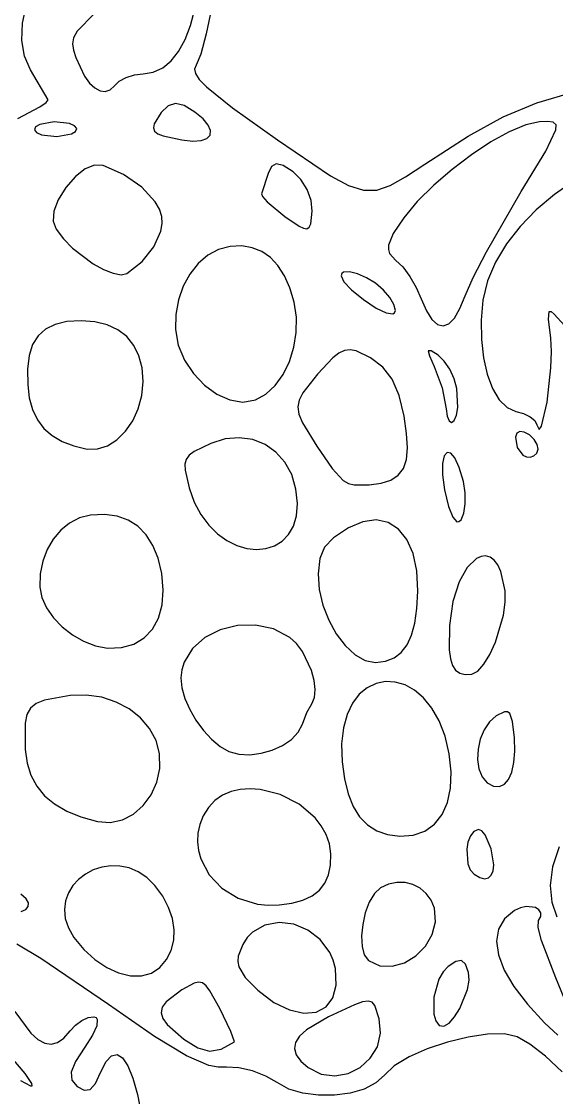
# Model space of a CAD drawing. Extents: x 9 to 1857, y 16 to 982.
# Drawn here: x 409.1 to 468, y 363.2 to 481.7 of the extents above; entities that cross this region are included whole.
import ezdxf

# ---------------------------------------------------------------- set-up
doc = ezdxf.new("R2010")
doc.units = 0

msp = doc.modelspace()

# ---------------------------------------------------------------- linework, layer by layer
at = {"layer": 'Layer 1'}
for p, q in [((430.702577, 486.510884), (429.426037, 480.343544)), ((409.188146, 481.498561), (409.64825, 483.53581)), ((417.095709, 482.530786), (415.220679, 480.620107)), ((427.68208, 481.248182), (428.146164, 483.035656)), ((409.108058, 479.602427), (409.188146, 481.498561)), ((427.09019, 479.699335), (427.68208, 481.248182)), ((414.821142, 479.904896), (414.699285, 479.238528)), ((415.220679, 480.620107), (414.821142, 479.904896)), ((429.426037, 480.343544), (428.820141, 478.097109)), ((409.406108, 477.878551), (409.108058, 479.602427)), ((414.699285, 479.238528), (414.794377, 478.53757)), ((426.377926, 478.400407), (427.09019, 479.699335)), ((410.08042, 476.35807), (409.406108, 477.878551)), ((414.794377, 478.53757), (415.04569, 477.71859)), ((415.04569, 477.71859), (416.011711, 475.65186)), ((425.55272, 477.362695), (426.377926, 478.400407)), ((428.820141, 478.097109), (428.32262, 476.88786)), ((412.0166, 473.06303), (410.08042, 476.35807)), ((423.59321, 476.116091), (424.622005, 476.597491)), ((424.622005, 476.597491), (425.55272, 477.362695)), ((428.32262, 476.88786), (428.142424, 476.457092)), ((428.142424, 476.457092), (428.23417, 475.946122)), ((416.011711, 475.65186), (416.569655, 474.905013)), ((419.30373, 474.62151), (419.837288, 475.108503)), ((419.837288, 475.108503), (420.612825, 475.517502)), ((420.612825, 475.517502), (421.526325, 475.805575)), ((421.526325, 475.805575), (422.47377, 475.92979)), ((422.47377, 475.92979), (423.59321, 476.116091)), ((428.23417, 475.946122), (428.6472, 475.309453)), ((428.6472, 475.309453), (429.430855, 474.501589)), ((416.569655, 474.905013), (417.150721, 474.368696)), ((417.150721, 474.368696), (417.734786, 474.057549)), ((417.734786, 474.057549), (418.301725, 473.98621)), ((418.301725, 473.98621), (418.831415, 474.169317)), ((418.831415, 474.169317), (419.30373, 474.62151)), ((429.430855, 474.501589), (432.307412, 472.190286)), ((465.800097, 472.718447), (470.03588, 473.98926)), ((411.108522, 472.294139), (411.806772, 472.774779)), ((411.806772, 472.774779), (412.0166, 473.06303)), ((462.123675, 471.198338), (465.800097, 472.718447)), ((408.68414, 471.0234), (411.108522, 472.294139)), ((424.47031, 471.6719), (423.690409, 470.415042)), ((425.215885, 472.417236), (424.47031, 471.6719)), ((426.035874, 472.672724), (425.215885, 472.417236)), ((426.999778, 472.439225), (426.035874, 472.672724)), ((428.1771, 471.7176), (426.999778, 472.439225)), ((428.1771, 471.71758), (428.1771, 471.7176)), ((429.072966, 470.961199), (428.1771, 471.71758)), ((432.307412, 472.190286), (437.25858, 468.64824)), ((411.084735, 470.348974), (410.630308, 470.079143)), ((412.6859, 470.6338), (411.084735, 470.348974)), ((414.370954, 470.447853), (412.6859, 470.6338)), ((412.6859, 470.6338), (412.6859, 470.6338)), ((414.91622, 470.208117), (414.370954, 470.447853)), ((423.690409, 470.415042), (423.595485, 469.967837)), ((429.643615, 470.272791), (429.072966, 470.961199)), ((458.262356, 469.068549), (462.123675, 471.198338)), ((466.09244, 470.65303), (464.584501, 470.31717)), ((467.000936, 470.693629), (466.09244, 470.65303)), ((467.620433, 470.609583), (467.000936, 470.693629)), ((467.929913, 470.32014), (467.620433, 470.609583)), ((410.630308, 470.079143), (410.50219, 469.76249)), ((410.50219, 469.76249), (410.74125, 469.456889)), ((410.74125, 469.456889), (411.286516, 469.217154)), ((411.286516, 469.217154), (412.97157, 469.03121)), ((412.97157, 469.03121), (414.572735, 469.316036)), ((414.572735, 469.316036), (415.027162, 469.585867)), ((415.15528, 469.90252), (414.91622, 470.208117)), ((415.027162, 469.585867), (415.15528, 469.90252)), ((423.595485, 469.967837), (423.71965, 469.611666)), ((423.71965, 469.611666), (424.079706, 469.324194)), ((424.079706, 469.324194), (424.692458, 469.083085)), ((429.494494, 468.808411), (429.845356, 469.177096)), ((429.898071, 469.671657), (429.643615, 470.272791)), ((429.845356, 469.177096), (429.898071, 469.671657)), ((462.764665, 469.550501), (460.737601, 468.427259)), ((464.584501, 470.31717), (462.764665, 469.550501)), ((466.78803, 467.411925), (467.908353, 469.74455)), ((467.908353, 469.74455), (467.929913, 470.32014)), ((424.692458, 469.083085), (426.74326, 468.65061)), ((426.74326, 468.65061), (427.934423, 468.525867)), ((427.934423, 468.525867), (428.854509, 468.584901)), ((428.854509, 468.584901), (429.494494, 468.808411)), ((437.25858, 468.64824), (443.084178, 464.710604)), ((453.47188, 465.9687), (458.262356, 469.068549)), ((460.737601, 468.427259), (458.607976, 467.021676)), ((458.607976, 467.021676), (456.48046, 465.407988)), ((464.0913, 462.9657), (466.78803, 467.411925)), ((417.109748, 465.856355), (416.08255, 465.454096)), ((418.06317, 465.81777), (417.109748, 465.856355)), ((420.318435, 464.85063), (418.06317, 465.81777)), ((436.58543, 465.727348), (436.24537, 464.94896)), ((437.116315, 466.01578), (436.58543, 465.727348)), ((437.892885, 465.818062), (437.116315, 466.01578)), ((438.97, 465.138), (437.892885, 465.818062)), ((451.370713, 464.580626), (453.47188, 465.9687)), ((415.022472, 464.63493), (413.97041, 463.42279)), ((416.08255, 465.454096), (415.022472, 464.63493)), ((422.311101, 463.453476), (420.318435, 464.85063)), ((436.24537, 464.94896), (435.49237, 462.72182)), ((439.832281, 464.281563), (438.97, 465.138)), ((438.97, 465.138), (438.97, 465.138)), ((443.084178, 464.710604), (445.07891, 463.637226)), ((449.670832, 463.622041), (451.370713, 464.580626)), ((456.48046, 465.407988), (454.459719, 463.660428)), ((413.97041, 463.42279), (413.121354, 462.060729)), ((423.796785, 461.837977), (422.311101, 463.453476)), ((440.516984, 463.177922), (439.832281, 464.281563)), ((445.07891, 463.637226), (446.71493, 463.11894)), ((448.182237, 463.124345), (449.670832, 463.622041)), ((454.459719, 463.660428), (452.650423, 461.853231)), ((469.944157, 464.190251), (467.744715, 462.636013)), ((413.121354, 462.060729), (412.650245, 460.806594)), ((435.49237, 462.72182), (435.610066, 462.408932)), ((435.610066, 462.408932), (436.136114, 461.835379)), ((440.95498, 461.969466), (440.516984, 463.177922)), ((446.71493, 463.11894), (448.182237, 463.124345)), ((460.2662, 456.339484), (464.0913, 462.96572)), ((464.0913, 462.96572), (464.0913, 462.9657)), ((467.744715, 462.636013), (465.743604, 460.941303)), ((424.273137, 461.014494), (423.796785, 461.837977)), ((424.5311, 460.2158), (424.273137, 461.014494)), ((436.136114, 461.835379), (438.07438, 460.23295)), ((441.07714, 460.79858), (440.95498, 461.969466)), ((452.650423, 461.853231), (451.15724, 460.06063)), ((465.743604, 460.941303), (463.974314, 459.124142)), ((412.650245, 460.806594), (412.567929, 459.706514)), ((412.567929, 459.706514), (412.88525, 458.80662)), ((424.564051, 459.445932), (424.5311, 460.2158)), ((424.5311, 460.2158), (424.5311, 460.2158)), ((438.07438, 460.23295), (439.631393, 459.159113)), ((440.921534, 459.402136), (441.07714, 460.79858)), ((451.15724, 460.06063), (449.998692, 458.329081)), ((412.88525, 458.80662), (413.705487, 457.748962)), ((423.640583, 456.87958), (424.414785, 458.613962)), ((424.414785, 458.613962), (424.564051, 459.445932)), ((439.631393, 459.159113), (440.142306, 458.913571)), ((440.142306, 458.913571), (440.510031, 458.868911)), ((440.510031, 458.868911), (440.760972, 459.030108)), ((440.760972, 459.030108), (440.921534, 459.402136)), ((463.974314, 459.124142), (462.470337, 457.20255)), ((413.705487, 457.748962), (414.70659, 456.734469)), ((449.998692, 458.329081), (449.489555, 457.073643)), ((414.70659, 456.734469), (416.978179, 455.005417)), ((422.350459, 455.244386), (423.640583, 456.87958)), ((430.766603, 456.595577), (429.58029, 455.950958)), ((432.05213, 456.92787), (430.766603, 456.595577)), ((433.32602, 456.972689), (432.05213, 456.92787)), ((434.490892, 456.782188), (433.32602, 456.972689)), ((435.544885, 456.357993), (434.490892, 456.782188)), ((436.486137, 455.70173), (435.544885, 456.357993)), ((449.489555, 457.073643), (449.469778, 456.576266)), ((449.469778, 456.576266), (449.601868, 456.140078)), ((449.601868, 456.140078), (450.30767, 455.37415)), ((458.813571, 453.507554), (460.2662, 456.339484)), ((462.470337, 457.20255), (461.265165, 455.194549)), ((416.978179, 455.005417), (418.112057, 454.376077)), ((420.68638, 453.94011), (422.350459, 455.244386)), ((428.519433, 455.03388), (427.610275, 453.88421)), ((429.58029, 455.950958), (428.519433, 455.03388)), ((437.312787, 454.815024), (436.486137, 455.70173)), ((450.30767, 455.37415), (451.048915, 454.655647)), ((461.265165, 455.194549), (460.392289, 453.118159)), ((418.112057, 454.376077), (419.153585, 453.960339)), ((419.153585, 453.960339), (420.034461, 453.800814)), ((420.034461, 453.800814), (420.68638, 453.94011)), ((427.610275, 453.88421), (426.879058, 452.541816)), ((438.022972, 453.6995), (437.312787, 454.815024)), ((444.326809, 453.926414), (444.269605, 453.699186)), ((444.5314, 454.07336), (444.326809, 453.926414)), ((445.196439, 454.122549), (444.5314, 454.07336)), ((446.08124, 453.911591), (445.196439, 454.122549)), ((447.070396, 453.480053), (446.08124, 453.911591)), ((451.048915, 454.655647), (451.81795, 453.621903)), ((438.61483, 452.356783), (438.022972, 453.6995)), ((444.269605, 453.699186), (444.575709, 453.033645)), ((444.575709, 453.033645), (445.406421, 452.136256)), ((448.0485, 452.8675), (447.070396, 453.480053)), ((448.921658, 452.112846), (448.0485, 452.8675)), ((448.0485, 452.8675), (448.0485, 452.8675)), ((451.81795, 453.621903), (452.52394, 452.411139)), ((457.93681, 451.49812), (458.813571, 453.507554)), ((460.392289, 453.118159), (459.8852, 450.9914)), ((426.879058, 452.541816), (426.352025, 451.046567)), ((439.0865, 450.7885), (438.61483, 452.356783)), ((445.406421, 452.136256), (446.71845, 451.06654)), ((449.625059, 451.294386), (448.921658, 452.112846)), ((452.52394, 452.411139), (453.07605, 451.16158)), ((457.349253, 450.071639), (457.93681, 451.49812)), ((426.352025, 451.046567), (426.055418, 449.438329)), ((439.339808, 449.13819), (439.0865, 450.78854)), ((439.0865, 450.78854), (439.0865, 450.7885)), ((446.71845, 451.06654), (448.126767, 450.127211)), ((450.086942, 450.510781), (449.625059, 451.294386)), ((450.23555, 449.86069), (450.086942, 450.510781)), ((453.07605, 451.16158), (453.652329, 449.815678)), ((459.8852, 450.9914), (459.682433, 448.796292)), ((426.055418, 449.438329), (426.01548, 447.75697)), ((439.323564, 447.460644), (439.339808, 449.13819)), ((448.126767, 450.127211), (449.228804, 449.597215)), ((449.228804, 449.597215), (449.954939, 449.500419)), ((449.954939, 449.500419), (450.155286, 449.621929)), ((450.155286, 449.621929), (450.23555, 449.86069)), ((453.652329, 449.815678), (454.252228, 448.867354)), ((456.120283, 448.402776), (456.741299, 449.039688)), ((456.741299, 449.039688), (457.349253, 450.071639)), ((467.10239, 448.90366), (467.17476, 449.747192)), ((467.17476, 449.747192), (467.375541, 449.740412)), ((467.375541, 449.740412), (467.7094, 449.469704)), ((467.7094, 449.469704), (468.84639, 448.20182)), ((412.776625, 448.337656), (411.722204, 447.827214)), ((414.07678, 448.637403), (412.776625, 448.337656)), ((415.63327, 448.73923), (414.07678, 448.637403)), ((417.162188, 448.630387), (415.63327, 448.73923)), ((418.516492, 448.296123), (417.162188, 448.630387)), ((419.687217, 447.745222), (418.516492, 448.296123)), ((454.252228, 448.867354), (454.868411, 448.316101)), ((454.868411, 448.316101), (455.493541, 448.161411)), ((455.493541, 448.161411), (456.120283, 448.402776)), ((459.682433, 448.796292), (459.704799, 446.663401)), ((467.35221, 446.80848), (467.10239, 448.90366)), ((410.90292, 447.093304), (410.308173, 446.12315)), ((411.722204, 447.827214), (410.90292, 447.093304)), ((420.665395, 446.986469), (419.687217, 447.745222)), ((421.442059, 446.028646), (420.665395, 446.986469)), ((426.01548, 447.75697), (426.326914, 446.042003)), ((439.060311, 445.812922), (439.323564, 447.460644)), ((459.704799, 446.663401), (459.93338, 444.656661)), ((467.430358, 445.348348), (467.35221, 446.80848)), ((410.308173, 446.12315), (409.927363, 444.90398)), ((422.008243, 444.880538), (421.442059, 446.028646)), ((426.326914, 446.042003), (427.0137, 444.40922)), ((438.572594, 444.252043), (439.060311, 445.812922)), ((445.261045, 445.542885), (444.648942, 445.458174)), ((445.911769, 445.428779), (445.261045, 445.542885)), ((409.927363, 444.90398), (409.749892, 443.423018)), ((422.354979, 443.550928), (422.008243, 444.880538)), ((427.0137, 444.40922), (428.001037, 442.924318)), ((443.359059, 444.635912), (441.67903, 442.84922)), ((444.030076, 445.160548), (443.359059, 444.635912)), ((444.648942, 445.458174), (444.030076, 445.160548)), ((447.51063, 444.6605), (445.911769, 445.428779)), ((448.864788, 443.63703), (447.51063, 444.6605)), ((454.180575, 445.430427), (453.864052, 445.422429)), ((453.864052, 445.422429), (453.979234, 444.866599)), ((453.979234, 444.866599), (454.5064, 443.70771)), ((454.94852, 444.94582), (454.180575, 445.430427)), ((455.611417, 444.300131), (454.94852, 444.94582)), ((456.221709, 443.393045), (455.611417, 444.300131)), ((459.93338, 444.656661), (460.349252, 442.840006)), ((467.365009, 443.550237), (467.430358, 445.348348)), ((409.749892, 443.423018), (409.76516, 441.66749)), ((422.4733, 442.0486), (422.354979, 443.550928)), ((437.882955, 442.835026), (438.572594, 444.252043)), ((449.89198, 442.289969), (448.864788, 443.63703)), ((454.5064, 443.70771), (455.378465, 441.348037)), ((456.711638, 442.344966), (456.221709, 443.393045)), ((466.936996, 439.770077), (467.365009, 443.550237)), ((422.333701, 440.508829), (422.4733, 442.0486)), ((422.4733, 442.0486), (422.4733, 442.0486)), ((428.001037, 442.924318), (429.214125, 441.652991)), ((437.013939, 441.61889), (437.882955, 442.835026)), ((441.67903, 442.84922), (440.041959, 440.802245)), ((450.650702, 440.517124), (449.89198, 442.289969)), ((457.01345, 441.2763), (456.711638, 442.344966)), ((460.349252, 442.840006), (460.933498, 441.277369)), ((409.76516, 441.66749), (409.941133, 440.231501)), ((429.214125, 441.652991), (430.578161, 440.660935)), ((435.98809, 440.660655), (437.013939, 441.61889)), ((440.041959, 440.802245), (439.629818, 440.006391)), ((455.378465, 441.348037), (455.82669, 439.02993)), ((457.111754, 439.201536), (457.01345, 441.2763)), ((457.01345, 441.2763), (457.01345, 441.2763)), ((460.933498, 441.277369), (461.667194, 440.032684)), ((409.941133, 440.231501), (410.297132, 438.957258)), ((421.938102, 439.052677), (422.333701, 440.508829)), ((430.578161, 440.660935), (432.018345, 440.013844)), ((432.018345, 440.013844), (433.459875, 439.777414)), ((433.459875, 439.777414), (434.82795, 440.01734)), ((434.82795, 440.01734), (435.98809, 440.660655)), ((439.629818, 440.006391), (439.487465, 439.249491)), ((451.19945, 438.2163), (450.650702, 440.517124)), ((461.667194, 440.032684), (462.531422, 439.169883)), ((466.334528, 437.12801), (466.936996, 439.770077)), ((410.297132, 438.957258), (410.834707, 437.843092)), ((421.324216, 437.725557), (421.938102, 439.052677)), ((439.487465, 439.249491), (439.614045, 438.446947)), ((439.614045, 438.446947), (440.008703, 437.514159)), ((455.82669, 439.02993), (455.942283, 438.220897)), ((456.971427, 438.339883), (457.111754, 439.201536)), ((462.531422, 439.169883), (463.50726, 438.7529)), ((463.50726, 438.7529), (464.345477, 438.52655)), ((464.345477, 438.52655), (465.061677, 438.174159)), ((410.834707, 437.843092), (411.555404, 436.88733)), ((420.529752, 436.572884), (421.324216, 437.725557)), ((440.008703, 437.514159), (441.59883, 434.91945)), ((451.19949, 438.21631), (451.19945, 438.2163)), ((451.478803, 436.316037), (451.19949, 438.21631)), ((455.942283, 438.220897), (456.148815, 437.709839)), ((456.148815, 437.709839), (456.417042, 437.538761)), ((456.417042, 437.538761), (456.71772, 437.74967)), ((456.71772, 437.74967), (456.971427, 438.339883)), ((465.061677, 438.174159), (465.579845, 437.743923)), ((465.579845, 437.743923), (465.82396, 437.28404)), ((465.82396, 437.28404), (466.051109, 436.752512)), ((411.555404, 436.88733), (412.460771, 436.088303)), ((412.460771, 436.088303), (413.552356, 435.444342)), ((419.592425, 435.640071), (420.529752, 436.572884)), ((451.568344, 434.743388), (451.478803, 436.316037)), ((463.598216, 436.357047), (463.45119, 435.92529)), ((463.941277, 436.54618), (463.598216, 436.357047)), ((464.429197, 436.48482), (463.941277, 436.54618)), ((465.0108, 436.1651), (464.429197, 436.48482)), ((465.533789, 435.669033), (465.0108, 436.1651)), ((465.0108, 436.1651), (465.0108, 436.1651)), ((466.051109, 436.752512), (466.334528, 437.12801)), ((413.552356, 435.444342), (414.831706, 434.953774)), ((414.831706, 434.953774), (416.30037, 434.61493)), ((417.440022, 434.61568), (418.549944, 434.972531)), ((418.549944, 434.972531), (419.592425, 435.640071)), ((429.91355, 435.21177), (428.088937, 434.324355)), ((431.503802, 435.717936), (429.91355, 435.21177)), ((433.058202, 435.855539), (431.503802, 435.717936)), ((434.535008, 435.646915), (433.058202, 435.855539)), ((435.892475, 435.114401), (434.535008, 435.646915)), ((437.088861, 434.280336), (435.892475, 435.114401)), ((441.59883, 434.91945), (443.269527, 432.477362)), ((463.45119, 435.92529), (463.659267, 434.788794)), ((465.86219, 435.127521), (465.533789, 435.669033)), ((465.969176, 434.606029), (465.86219, 435.127521)), ((416.30037, 434.61493), (417.440022, 434.61568)), ((427.542847, 433.918134), (427.20985, 433.47325)), ((428.088937, 434.324355), (427.542847, 433.918134)), ((438.082422, 433.167056), (437.088861, 434.280336)), ((451.454163, 433.471046), (451.568344, 434.743388)), ((455.607613, 433.848055), (455.431187, 433.016177)), ((455.922316, 434.24052), (455.607613, 433.848055)), ((456.333232, 434.174639), (455.922316, 434.24052)), ((456.798295, 433.631481), (456.333232, 434.174639)), ((457.275439, 432.592112), (456.798295, 433.631481)), ((463.659267, 434.788794), (464.26831, 433.93021)), ((464.26831, 433.93021), (464.668134, 433.744736)), ((464.668134, 433.744736), (465.095459, 433.728125)), ((465.095459, 433.728125), (465.499112, 433.872509)), ((465.499112, 433.872509), (465.82792, 434.17002)), ((465.82792, 434.17002), (465.969176, 434.606029)), ((427.20985, 433.47325), (427.066657, 432.941962)), ((427.066657, 432.941962), (427.08998, 432.27653)), ((438.831417, 431.796898), (438.082422, 433.167056)), ((443.269527, 432.477362), (444.501459, 431.162184)), ((450.558819, 431.71802), (451.122305, 432.471696)), ((451.122305, 432.471696), (451.454163, 433.471046)), ((455.431187, 433.016177), (455.435105, 431.763818)), ((457.7226, 431.0376), (457.275439, 432.592112)), ((427.08998, 432.27653), (427.54302, 430.35227)), ((439.2941, 430.1922), (438.831417, 431.796898)), ((449.749753, 431.182702), (450.558819, 431.71802)), ((455.435105, 431.763818), (455.66143, 430.10991)), ((427.54302, 430.35227), (428.106522, 428.775988)), ((439.29412, 430.1922), (439.2941, 430.1922)), ((439.452516, 428.621436), (439.29412, 430.1922)), ((444.501459, 431.162184), (445.084922, 430.829163)), ((445.084922, 430.829163), (445.717136, 430.660244)), ((445.717136, 430.660244), (447.33907, 430.65787)), ((447.33907, 430.65787), (448.681154, 430.838424)), ((448.681154, 430.838424), (449.749753, 431.182702)), ((455.66143, 430.10991), (456.090017, 428.276448)), ((457.911798, 429.793577), (457.7226, 431.0376)), ((457.7226, 431.0376), (457.7226, 431.0376)), ((457.92608, 428.584379), (457.911798, 429.793577)), ((428.106522, 428.775988), (428.834654, 427.40661)), ((439.350029, 427.263372), (439.452516, 428.621436)), ((456.090017, 428.276448), (456.546119, 427.09417)), ((457.773937, 427.548279), (457.92608, 428.584379)), ((415.474718, 427.021511), (414.380063, 426.465503)), ((416.66648, 427.31485), (415.474718, 427.021511)), ((418.216536, 427.388729), (416.66648, 427.31485)), ((419.606283, 427.210802), (418.216536, 427.388729)), ((420.834553, 426.782023), (419.606283, 427.210802)), ((421.90018, 426.103344), (420.834553, 426.782023)), ((428.834654, 427.40661), (429.697022, 426.244552)), ((439.017054, 426.117596), (439.350029, 427.263372)), ((446.672426, 426.609342), (445.07751, 425.91819)), ((448.141359, 426.802003), (446.672426, 426.609342)), ((449.455685, 426.522307), (448.141359, 426.802003)), ((450.586777, 425.796389), (449.455685, 426.522307)), ((456.546119, 427.09417), (457.010484, 426.598172)), ((457.010484, 426.598172), (457.239749, 426.618495)), ((457.239749, 426.618495), (457.46386, 426.82355)), ((457.46386, 426.82355), (457.773937, 427.548279)), ((413.404945, 425.678754), (412.571792, 424.693192)), ((414.380063, 426.465503), (413.404945, 425.678754)), ((422.801995, 425.175719), (421.90018, 426.103344)), ((429.697022, 426.244552), (430.663232, 425.290226)), ((438.483983, 425.183694), (439.017054, 426.117596)), ((445.07751, 425.91819), (443.42726, 424.847896)), ((451.506011, 424.650384), (450.586777, 425.796389)), ((412.571792, 424.693192), (411.903035, 423.540748)), ((423.538832, 424.000101), (422.801995, 425.175719)), ((430.663232, 425.290226), (431.702891, 424.544048)), ((431.702891, 424.544048), (432.785604, 424.00643)), ((436.939129, 423.949852), (437.78121, 424.46125)), ((437.78121, 424.46125), (438.483983, 425.183694)), ((443.42726, 424.847896), (442.430725, 423.811976)), ((452.184759, 423.110428), (451.506011, 424.650384)), ((411.903035, 423.540748), (411.421103, 422.253348)), ((424.109523, 422.577443), (423.538832, 424.000101)), ((432.785604, 424.00643), (433.880979, 423.677788)), ((433.880979, 423.677788), (434.95862, 423.558535)), ((434.95862, 423.558535), (435.988135, 423.649085)), ((435.988135, 423.649085), (436.939129, 423.949852)), ((442.430725, 423.811976), (441.92634, 422.564648)), ((452.594398, 421.202655), (452.184759, 423.110428)), ((411.421103, 422.253348), (411.148425, 420.862923)), ((424.5129, 420.9087), (424.109523, 422.577443)), ((441.92634, 422.564648), (441.75254, 420.86013)), ((459.154033, 422.543245), (458.148613, 421.57048)), ((459.668033, 422.77831), (459.154033, 422.543245)), ((460.173112, 422.83555), (459.668033, 422.77831)), ((460.656934, 422.707258), (460.173112, 422.83555)), ((461.107161, 422.385725), (460.656934, 422.707258)), ((461.511458, 421.863241), (461.107161, 422.385725)), ((461.857487, 421.132098), (461.511458, 421.863241)), ((411.148425, 420.862923), (411.10743, 419.4014)), ((424.51294, 420.90867), (424.5129, 420.9087)), ((424.69339, 419.086907), (424.51294, 420.90867)), ((441.75254, 420.86013), (441.861504, 419.149805)), ((452.7063, 418.9532), (452.594398, 421.202655)), ((458.148613, 421.57048), (457.255545, 419.978925)), ((462.3254, 419.013), (461.857487, 421.132098)), ((411.10743, 419.4014), (411.331154, 418.2556)), ((457.255545, 419.978925), (456.573521, 417.830252)), ((411.331154, 418.2556), (411.846495, 417.116634)), ((424.57029, 417.439366), (424.69339, 419.086907)), ((441.861504, 419.149805), (442.260558, 417.43176)), ((452.606344, 417.064291), (452.7063, 418.9532)), ((452.7063, 418.9532), (452.7063, 418.9532)), ((462.337556, 417.740539), (462.3254, 419.013)), ((462.3254, 419.013), (462.3254, 419.013)), ((411.846495, 417.116634), (412.608408, 416.025116)), ((424.162975, 415.992615), (424.57029, 417.439366)), ((442.260558, 417.43176), (442.90178, 415.780045)), ((452.380925, 415.454836), (452.606344, 417.064291)), ((456.573521, 417.830252), (456.20123, 415.18613)), ((462.136256, 416.303343), (462.337556, 417.740539)), ((412.608408, 416.025116), (413.571844, 415.021657)), ((423.490779, 414.773225), (424.162975, 415.992615)), ((461.25216, 413.334457), (462.136256, 416.303343)), ((413.571844, 415.021657), (414.691755, 414.146872)), ((422.573036, 413.807766), (423.490779, 414.773225)), ((430.968312, 414.70238), (429.27673, 413.842443)), ((432.865962, 415.179169), (430.968312, 414.70238)), ((434.851033, 415.228621), (432.865962, 415.179169)), ((436.804878, 414.806551), (434.851033, 415.228621)), ((438.60885, 413.86877), (436.804878, 414.806551)), ((442.90178, 415.780045), (443.737252, 414.268711)), ((452.024143, 414.114862), (452.380925, 415.454836)), ((456.20123, 415.18613), (456.169301, 412.491133)), ((414.691755, 414.146872), (415.923095, 413.441372)), ((421.42908, 413.122809), (422.573036, 413.807766)), ((429.27673, 413.842443), (427.909861, 412.643544)), ((439.352505, 413.1895), (438.60885, 413.86877)), ((443.737252, 414.268711), (444.719054, 412.971808)), ((451.530095, 413.034398), (452.024143, 414.114862)), ((415.923095, 413.441372), (417.220816, 412.945771)), ((417.220816, 412.945771), (418.53987, 412.70068)), ((418.53987, 412.70068), (420.078247, 412.744924)), ((420.078247, 412.744924), (421.42908, 413.122809)), ((427.909861, 412.643544), (426.986352, 411.14987)), ((440.015051, 412.309404), (439.352505, 413.1895)), ((441.007514, 410.215191), (440.015051, 412.309404)), ((444.719054, 412.971808), (445.799266, 411.963387)), ((450.892882, 412.20347), (451.530095, 413.034398)), ((456.169301, 412.491133), (456.296642, 411.523073)), ((460.648801, 412.002623), (461.25216, 413.334457)), ((426.986352, 411.14987), (426.727935, 410.306302)), ((445.799266, 411.963387), (446.929968, 411.317497)), ((446.929968, 411.317497), (448.06324, 411.10819)), ((448.06324, 411.10819), (449.165355, 411.250339)), ((449.165355, 411.250339), (450.106602, 411.612108)), ((450.106602, 411.612108), (450.892882, 412.20347)), ((456.296642, 411.523073), (456.529643, 410.785956)), ((459.990859, 410.905763), (460.648801, 412.002623)), ((426.727935, 410.306302), (426.62485, 409.40561)), ((441.292779, 409.135304), (441.007514, 410.215191)), ((456.529643, 410.785956), (456.875896, 410.263271)), ((456.875896, 410.263271), (457.342995, 409.938504)), ((457.342995, 409.938504), (457.938532, 409.795145)), ((458.6701, 409.81668), (459.318053, 410.143807)), ((459.318053, 410.143807), (459.990859, 410.905763)), ((426.62485, 409.40561), (426.73004, 408.319832)), ((441.407632, 408.12305), (441.292779, 409.135304)), ((448.114427, 408.802386), (447.142815, 408.333516)), ((449.151517, 409.011156), (448.114427, 408.802386)), ((450.223818, 408.957601), (449.151517, 409.011156)), ((451.301062, 408.639492), (450.223818, 408.957601)), ((457.938532, 409.795145), (458.6701, 409.81668)), ((426.73004, 408.319832), (427.066577, 407.144403)), ((441.329748, 407.245544), (441.407632, 408.12305)), ((446.266946, 407.606775), (445.517088, 406.62439)), ((447.142815, 408.333516), (446.266946, 407.606775)), ((452.352983, 408.054604), (451.301062, 408.639492)), ((453.349313, 407.200707), (452.352983, 408.054604)), ((410.690065, 406.604647), (410.059567, 406.091204)), ((411.603133, 406.970076), (410.690065, 406.604647)), ((414.45118, 407.46607), (411.603133, 406.970076)), ((416.214718, 407.523107), (414.45118, 407.46607)), ((417.915922, 407.276925), (416.214718, 407.523107)), ((419.509364, 406.757045), (417.915922, 407.276925)), ((420.949615, 405.992987), (419.509364, 406.757045)), ((427.066577, 407.144403), (427.59819, 405.934809)), ((440.499839, 405.589819), (441.03683, 406.5699)), ((441.0368, 406.5699), (441.329748, 407.245544)), ((441.03683, 406.5699), (441.0368, 406.5699)), ((445.517088, 406.62439), (444.923507, 405.388587)), ((454.259787, 406.075576), (453.349313, 407.200707)), ((409.668092, 405.377452), (409.47209, 404.411097)), ((410.059567, 406.091204), (409.668092, 405.377452)), ((422.191247, 405.014274), (420.949615, 405.992987)), ((427.59819, 405.934809), (428.288604, 404.746539)), ((439.99956, 404.30421), (440.499839, 405.589819)), ((444.923507, 405.388587), (444.516471, 403.901595)), ((455.054138, 404.676982), (454.259787, 406.075576)), ((461.34852, 405.2317), (460.601119, 404.588789)), ((462.267078, 405.66753), (461.34852, 405.2317)), ((462.584621, 405.669256), (462.267078, 405.66753)), ((462.827185, 405.503058), (462.584621, 405.669256)), ((463.145904, 404.595482), (462.827185, 405.503058)), ((409.47209, 404.411097), (409.49231, 401.5114)), ((423.188833, 403.850424), (422.191247, 405.014274)), ((428.288604, 404.746539), (429.101547, 403.635079)), ((439.542368, 403.428693), (439.99956, 404.30421)), ((455.702097, 403.002699), (455.054138, 404.676982)), ((460.601119, 404.588789), (460.010927, 403.708604)), ((463.3403, 402.802), (463.145904, 404.595482)), ((423.896943, 402.530959), (423.188833, 403.850424)), ((429.101547, 403.635079), (430.000746, 402.655918)), ((438.79233, 402.646866), (439.542368, 403.428693)), ((444.516471, 403.901595), (444.326247, 402.16564)), ((456.1734, 401.0505), (455.702097, 403.002699)), ((460.010927, 403.708604), (459.588471, 402.669821)), ((424.27015, 401.0854), (423.896943, 402.530959)), ((430.000746, 402.655918), (430.949928, 401.864542)), ((430.949928, 401.864542), (431.91282, 401.31644)), ((436.683037, 401.463786), (437.816777, 401.983606)), ((437.816777, 401.983606), (438.79233, 402.646866)), ((444.326247, 402.16564), (444.3831, 400.18295)), ((459.588471, 402.669821), (459.34428, 401.551119)), ((463.380715, 401.343621), (463.3403, 402.802)), ((463.3403, 402.802), (463.3403, 402.802)), ((409.49231, 401.5114), (409.690964, 400.026853)), ((424.294773, 399.451996), (424.27015, 401.0854)), ((424.27015, 401.0854), (424.27015, 401.0854)), ((431.91282, 401.31644), (433.006004, 401.013735)), ((433.006004, 401.013735), (434.210321, 400.953975)), ((434.210321, 400.953975), (435.458442, 401.112284)), ((435.458442, 401.112284), (436.683037, 401.463786)), ((456.39351, 399.065312), (456.17339, 401.0505)), ((456.17339, 401.0505), (456.1734, 401.0505)), ((459.34428, 401.551119), (459.288883, 400.431173)), ((463.2779, 400.083093), (463.380715, 401.343621)), ((409.690964, 400.026853), (410.111028, 398.689124)), ((423.97573, 397.916798), (424.294773, 399.451996)), ((444.3831, 400.18295), (444.638734, 398.284442)), ((459.288883, 400.431173), (459.432808, 399.38866)), ((459.432808, 399.38866), (459.786584, 398.502256)), ((463.04449, 399.041414), (463.2779, 400.083093)), ((410.111028, 398.689124), (410.755157, 397.495566)), ((444.638734, 398.284442), (445.040817, 396.644582)), ((456.325415, 397.271513), (456.39351, 399.065312)), ((459.786584, 398.502256), (460.36074, 397.85064)), ((462.236423, 397.698589), (462.693119, 398.23958)), ((462.693119, 398.23958), (463.04449, 399.041414)), ((410.755157, 397.495566), (411.626005, 396.443534)), ((423.359185, 396.530338), (423.97573, 397.916798)), ((432.144299, 396.896421), (431.204604, 396.490908)), ((433.163774, 397.133165), (432.144299, 396.896421)), ((434.239743, 397.209972), (433.163774, 397.133165)), ((435.34892, 397.135671), (434.239743, 397.209972)), ((437.573755, 396.569064), (435.34892, 397.135671)), ((455.984595, 395.694939), (456.325415, 397.271513)), ((460.36074, 397.85064), (461.057598, 397.483122)), ((461.057598, 397.483122), (461.687038, 397.439437)), ((461.687038, 397.439437), (462.236423, 397.698589)), ((411.626005, 396.443534), (412.726228, 395.53038)), ((422.491302, 395.343149), (423.359185, 396.530338)), ((430.367976, 395.907798), (429.6577, 395.13826)), ((431.204604, 396.490908), (430.367976, 395.907798)), ((439.651989, 395.503984), (437.573755, 396.569064)), ((445.040817, 396.644582), (445.592973, 395.258684)), ((412.726228, 395.53038), (414.05848, 394.753459)), ((414.05848, 394.753459), (415.625416, 394.110124)), ((421.418247, 394.405761), (422.491302, 395.343149)), ((429.6577, 395.13826), (429.087382, 394.218829)), ((441.397334, 394.01107), (439.651989, 395.503984)), ((445.592973, 395.258684), (446.298829, 394.122061)), ((455.38654, 394.361421), (455.984595, 395.694939)), ((415.625416, 394.110124), (417.42969, 393.59773)), ((417.42969, 393.59773), (418.841276, 393.48252)), ((418.841276, 393.48252), (420.186183, 393.768708)), ((420.186183, 393.768708), (421.418247, 394.405761)), ((429.087382, 394.218829), (428.70171, 393.272142)), ((442.086957, 393.126251), (441.397334, 394.01107)), ((446.298829, 394.122061), (447.16201, 393.230027)), ((454.546739, 393.296794), (455.38654, 394.361421)), ((428.491297, 392.311149), (428.446757, 391.348802)), ((428.70171, 393.272142), (428.491297, 392.311149)), ((442.6235, 392.160963), (442.086957, 393.126251)), ((442.983677, 391.124036), (442.6235, 392.160963)), ((447.16201, 393.230027), (448.186141, 392.577895)), ((448.186141, 392.577895), (449.37485, 392.160978)), ((449.37485, 392.160978), (450.73176, 391.97459)), ((452.20386, 392.077545), (453.480683, 392.526891)), ((453.480683, 392.526891), (454.546739, 393.296794)), ((458.88538, 392.487695), (458.500492, 392.005327)), ((459.38103, 392.70983), (458.88538, 392.487695)), ((459.742269, 392.573974), (459.38103, 392.70983)), ((460.1294, 392.130843), (459.742269, 392.573974)), ((428.446757, 391.348802), (428.558702, 390.398052)), ((443.1442, 390.0243), (442.983677, 391.124036)), ((450.73176, 391.97459), (452.20386, 392.077545)), ((458.233416, 391.336689), (458.0912, 390.555743)), ((458.500492, 392.005327), (458.233416, 391.336689)), ((460.79566, 390.5997), (460.1294, 392.130843)), ((428.558702, 390.398052), (428.817746, 389.471851)), ((443.113022, 388.799733), (443.14424, 390.02426)), ((443.14424, 390.02426), (443.1442, 390.0243)), ((458.0912, 390.555743), (458.209548, 388.952772)), ((461.066768, 388.815473), (460.79566, 390.5997)), ((460.79566, 390.5997), (460.79566, 390.5997)), ((468.28687, 390.81275), (467.553167, 388.611316)), ((418.901227, 388.723488), (417.916011, 388.573583)), ((419.91425, 388.698851), (418.901227, 388.723488)), ((420.931184, 388.484372), (419.91425, 388.698851)), ((428.817746, 389.471851), (429.739585, 387.744902)), ((442.894428, 387.732069), (443.113022, 388.799733)), ((458.209548, 388.952772), (458.48421, 388.278671)), ((460.993026, 388.158194), (461.066768, 388.815473)), ((467.553167, 388.611316), (467.283531, 386.554915)), ((416.124581, 387.811339), (415.366158, 387.229597)), ((416.982497, 388.264434), (416.124581, 387.811339)), ((417.916011, 388.573583), (416.982497, 388.264434)), ((421.928134, 388.064753), (420.931184, 388.484372)), ((422.881205, 387.424695), (421.928134, 388.064753)), ((423.7665, 386.5489), (422.881205, 387.424695)), ((429.739585, 387.744902), (431.137181, 386.271567)), ((442.484632, 386.817501), (442.894428, 387.732069)), ((458.48421, 388.278671), (458.91193, 387.78811)), ((458.91193, 387.78811), (459.524753, 387.425955)), ((459.524753, 387.425955), (460.048788, 387.296085)), ((460.474521, 387.384301), (460.792439, 387.676404)), ((460.792439, 387.676404), (460.993026, 388.158194)), ((414.731124, 386.534508), (414.243374, 385.741369)), ((415.366158, 387.229597), (414.731124, 386.534508)), ((424.635622, 385.360708), (423.7665, 386.5489)), ((423.7665, 386.5489), (423.7665, 386.5489)), ((431.137181, 386.271567), (432.935441, 385.155457)), ((441.879802, 386.052266), (442.484632, 386.817501)), ((448.60571, 386.29159), (447.930748, 385.654556)), ((449.493173, 386.704786), (448.60571, 386.29159)), ((450.405887, 386.894337), (449.493173, 386.704786)), ((451.310405, 386.872909), (450.405887, 386.894337)), ((452.173283, 386.653167), (451.310405, 386.872909)), ((452.961073, 386.24778), (452.173283, 386.653167)), ((453.64033, 385.669412), (452.961073, 386.24778)), ((460.048788, 387.296085), (460.474521, 387.384301)), ((467.283531, 386.554915), (467.448513, 384.699558)), ((409.580383, 385.097198), (409.0076, 385.5808)), ((409.83696, 384.642209), (409.580383, 385.097198)), ((414.243374, 385.741369), (413.926804, 384.86548)), ((425.279186, 384.137512), (424.635622, 385.360708)), ((432.935441, 385.155457), (435.059272, 384.500184)), ((440.06973, 384.954736), (441.076112, 385.432599)), ((441.076112, 385.432599), (441.879802, 386.052266)), ((447.930748, 385.654556), (447.366434, 384.701874)), ((454.177607, 384.93073), (453.64033, 385.669412)), ((409.058216, 383.699382), (409.541001, 383.918254)), ((409.541001, 383.918254), (409.812208, 384.240878)), ((409.812208, 384.240878), (409.83696, 384.642209)), ((413.926804, 384.86548), (413.805309, 383.922138)), ((413.805309, 383.922138), (413.902785, 382.926644)), ((425.695628, 382.905059), (425.279186, 384.137512)), ((435.059272, 384.500184), (436.219809, 384.37774)), ((436.219809, 384.37774), (437.43358, 384.40936)), ((437.43358, 384.40936), (438.856829, 384.614911)), ((438.856829, 384.614911), (440.06973, 384.954736)), ((447.366434, 384.701874), (446.930254, 383.539398)), ((454.53946, 384.0444), (454.177607, 384.93073)), ((454.66785, 382.569522), (454.53946, 384.0444)), ((454.53946, 384.0444), (454.53946, 384.0444)), ((463.997472, 384.105673), (463.36264, 383.8047)), ((464.619925, 384.248833), (463.997472, 384.105673)), ((465.678324, 384.125187), (464.619925, 384.248833)), ((466.039587, 383.890121), (465.678324, 384.125187)), ((466.239103, 383.560718), (466.039587, 383.890121)), ((467.448513, 384.699558), (468.018667, 383.101258)), ((413.902785, 382.926644), (414.243127, 381.894295)), ((425.883381, 381.6891), (425.695628, 382.905059)), ((446.930254, 383.539398), (446.63969, 382.272983)), ((462.262542, 382.883251), (461.603761, 381.750317)), ((463.36264, 383.8047), (462.262542, 382.883251)), ((465.966745, 381.934292), (466.00353, 382.68238)), ((466.00353, 382.68238), (466.239532, 383.152848)), ((466.239532, 383.152848), (466.239103, 383.560718)), ((414.243127, 381.894295), (414.85023, 380.84039)), ((425.840882, 380.515382), (425.883381, 381.6891)), ((435.876115, 382.193936), (434.505955, 381.40451)), ((437.434366, 382.474488), (435.876115, 382.193936)), ((439.054594, 382.279249), (437.434366, 382.474488)), ((440.610685, 381.641299), (439.054594, 382.279249)), ((441.976525, 380.59372), (440.610685, 381.641299)), ((446.63969, 382.272983), (446.512227, 381.008483)), ((454.304492, 381.154843), (454.66785, 382.569522)), ((461.603761, 381.750317), (461.381892, 380.42236)), ((466.311484, 380.49984), (465.966745, 381.934292)), ((414.85023, 380.84039), (415.947613, 379.504343)), ((425.566563, 379.409656), (425.840882, 380.515382)), ((433.93082, 380.808632), (433.45, 380.07313)), ((434.505955, 381.40451), (433.93082, 380.808632)), ((443.026002, 379.169593), (441.976525, 380.59372)), ((446.512227, 381.008483), (446.565348, 379.851752)), ((453.547345, 379.878114), (454.304492, 381.154843)), ((461.381892, 380.42236), (461.59253, 378.915846)), ((467.89701, 376.39682), (466.311484, 380.49984)), ((411.193341, 378.513183), (408.584125, 380.093462)), ((415.947613, 379.504343), (417.166618, 378.396703)), ((425.058861, 378.397669), (425.566563, 379.409656)), ((433.45, 380.07313), (432.940333, 378.75411)), ((443.392693, 378.326662), (443.026002, 379.169593)), ((446.565348, 379.851752), (446.816538, 378.908647)), ((452.494365, 378.817086), (453.547345, 379.878114)), ((418.66488, 373.43657), (411.193341, 378.513183)), ((417.166618, 378.396703), (418.458702, 377.534572)), ((424.31621, 377.50517), (425.058861, 378.397669)), ((432.940333, 378.75411), (432.896683, 378.166494)), ((432.896683, 378.166494), (433.003909, 377.595759)), ((443.633, 377.402), (443.392693, 378.326662)), ((446.816538, 378.908647), (447.28328, 378.28502)), ((447.28328, 378.28502), (448.540011, 377.705727)), ((449.89274, 377.653141), (451.243511, 378.049512)), ((451.243511, 378.049512), (452.494365, 378.817086)), ((456.899104, 378.19476), (456.05229, 377.64289)), ((457.506458, 378.281342), (456.899104, 378.19476)), ((457.946655, 377.880977), (457.506458, 378.281342)), ((461.59253, 378.915846), (462.231272, 377.247239)), ((418.458702, 377.534572), (419.775317, 376.935054)), ((419.775317, 376.935054), (421.067921, 376.615251)), ((422.287968, 376.592268), (423.386912, 376.883206)), ((423.386912, 376.883206), (424.31621, 377.50517)), ((433.003909, 377.595759), (433.701248, 376.411785)), ((443.734734, 375.596142), (443.63295, 377.402)), ((443.63295, 377.402), (443.633, 377.402)), ((448.540011, 377.705727), (449.89274, 377.653141)), ((455.494122, 377.038679), (455.037864, 376.225758)), ((456.05229, 377.64289), (455.494122, 377.038679)), ((458.292, 376.972), (457.946655, 377.880977)), ((458.358001, 376.116968), (458.292, 376.972)), ((458.292, 376.972), (458.292, 376.972)), ((462.231272, 377.247239), (463.293714, 375.433003)), ((421.067921, 376.615251), (422.287968, 376.592268)), ((428.088432, 375.811563), (426.73496, 375.07056)), ((428.57966, 375.920847), (428.088432, 375.811563)), ((429.004785, 375.827376), (428.57966, 375.920847)), ((429.406985, 375.509694), (429.004785, 375.827376)), ((433.701248, 376.411785), (435.09287, 375.0159)), ((443.371746, 374.184511), (443.734734, 375.596142)), ((455.037864, 376.225758), (454.476115, 374.272134)), ((458.182707, 375.103638), (458.358001, 376.116968)), ((467.89703, 376.39683), (467.89701, 376.39682)), ((469.817341, 371.724889), (467.89703, 376.39683)), ((426.73496, 375.07056), (425.005154, 373.752403)), ((429.829436, 374.946342), (429.406985, 375.509694)), ((430.9078, 372.9968), (429.829436, 374.946342)), ((435.09287, 375.0159), (436.87227, 373.678767)), ((457.323036, 372.990856), (458.182707, 375.103638)), ((463.293714, 375.433003), (464.775451, 373.489602)), ((423.721309, 369.926243), (418.66488, 373.43657)), ((425.005154, 373.752403), (424.58382, 373.146006)), ((436.87227, 373.678767), (438.578959, 372.845404)), ((442.609332, 373.185365), (443.371746, 374.184511)), ((445.743417, 373.411662), (442.88646, 372.09804)), ((446.634306, 373.733393), (445.743417, 373.411662)), ((447.257905, 373.828296), (446.634306, 373.733393)), ((447.682538, 373.69379), (447.257905, 373.828296)), ((447.976531, 373.327292), (447.682538, 373.69379)), ((448.4459, 371.888), (447.976531, 373.327292)), ((454.476115, 374.272134), (454.457119, 372.37871)), ((464.775451, 373.489602), (466.67208, 371.4335)), ((408.35742, 372.67766), (410.102099, 370.305617)), ((415.712339, 371.695438), (416.414208, 372.013237)), ((416.414208, 372.013237), (417.04169, 372.09043)), ((417.04169, 372.09043), (417.288938, 371.999802)), ((424.58382, 373.146006), (424.459535, 372.541421)), ((424.459535, 372.541421), (424.633302, 371.913666)), ((432.135744, 370.463795), (430.9078, 372.9968)), ((430.9078, 372.9968), (430.9078, 372.9968)), ((438.578959, 372.845404), (440.147595, 372.497554)), ((440.147595, 372.497554), (441.512834, 372.61696)), ((442.88646, 372.09804), (440.436941, 370.668877)), ((441.512834, 372.61696), (442.609332, 373.185365)), ((454.457119, 372.37871), (454.679301, 371.64104)), ((456.142585, 371.411191), (456.746058, 372.085788)), ((456.746058, 372.085788), (457.323036, 372.990856)), ((414.42843, 370.54134), (415.02183, 371.187862)), ((415.02183, 371.187862), (415.712339, 371.695438)), ((417.371215, 371.097931), (416.901793, 370.05595)), ((417.288938, 371.999802), (417.424589, 371.798559)), ((417.424589, 371.798559), (417.371215, 371.097931)), ((424.633302, 371.913666), (425.106123, 371.237757)), ((425.106123, 371.237757), (426.95294, 369.64155)), ((448.609086, 370.278703), (448.4459, 371.888)), ((448.4459, 371.888), (448.4459, 371.888)), ((454.679301, 371.64104), (455.07095, 371.14218)), ((455.07095, 371.14218), (455.566316, 371.064258)), ((455.566316, 371.064258), (456.142585, 371.411191)), ((466.67208, 371.4335), (468.127785, 370.067701)), ((410.102099, 370.305617), (410.892874, 369.587824)), ((413.05814, 369.265418), (413.743985, 369.756623)), ((413.743985, 369.756623), (414.42843, 370.54134)), ((416.901793, 370.05595), (416.03655, 368.74002)), ((427.24148, 367.779426), (423.721309, 369.926243)), ((426.95294, 369.64155), (428.476845, 368.680108)), ((432.51552, 369.32465), (432.135744, 370.463795)), ((439.687063, 369.971498), (439.251709, 369.280479)), ((440.436941, 370.668877), (439.687063, 369.971498)), ((448.252888, 368.803734), (448.609086, 370.278703)), ((458.241274, 369.856271), (455.975721, 369.301748)), ((460.387806, 370.173851), (458.241274, 369.856271)), ((462.249882, 370.206602), (460.387806, 370.173851)), ((463.66207, 369.90664), (462.249882, 370.206602)), ((465.03388, 369.096395), (463.66207, 369.90664)), ((410.892874, 369.587824), (411.642517, 369.177524)), ((411.642517, 369.177524), (412.360962, 369.07122)), ((412.360962, 369.07122), (413.05814, 369.265418)), ((416.03655, 368.74002), (415.017913, 367.189935)), ((428.476845, 368.680108), (429.769199, 368.314941)), ((429.769199, 368.314941), (431.044069, 368.533854)), ((431.044069, 368.533854), (432.51552, 369.32465)), ((439.251709, 369.280479), (439.129329, 368.591989)), ((439.129329, 368.591989), (439.318375, 367.902196)), ((447.47402, 367.529674), (448.252888, 368.803734)), ((453.756581, 368.558165), (451.749286, 367.673408)), ((455.975721, 369.301748), (453.756581, 368.558165)), ((466.758254, 367.746876), (465.03388, 369.096395)), ((409.48796, 365.84055), (407.576556, 368.079812)), ((418.385079, 367.157191), (418.992986, 367.81152)), ((418.992986, 367.81152), (419.604821, 367.94486)), ((419.604821, 367.94486), (420.207724, 367.570706)), ((420.207724, 367.570706), (420.788833, 366.702552)), ((429.715401, 366.735261), (427.24148, 367.779426)), ((439.318375, 367.902196), (439.817298, 367.207271)), ((446.369192, 366.523106), (447.47402, 367.529674)), ((451.749286, 367.673408), (450.119271, 366.695362)), ((468.61467, 366.04594), (466.758254, 367.746876)), ((415.017913, 367.189935), (414.54893, 366.003599)), ((417.79396, 365.96838), (418.385079, 367.157191)), ((420.788833, 366.702552), (421.335287, 365.353892)), ((430.713145, 366.545155), (429.715401, 366.735261)), ((431.63308, 366.53289), (430.713145, 366.545155)), ((433.002117, 366.467416), (431.63308, 366.53289)), ((434.51124, 366.127251), (433.002117, 366.467416)), ((435.977231, 365.567796), (434.51124, 366.127251)), ((439.817298, 367.207271), (440.62455, 366.50338)), ((440.62455, 366.50338), (442.066086, 365.774167)), ((445.03512, 365.850611), (446.369192, 366.523106)), ((450.119271, 366.695362), (449.03197, 365.67191)), ((408.964856, 365.089704), (410.083224, 364.476309)), ((410.21951, 364.737292), (409.48796, 365.84055)), ((414.54893, 366.003599), (414.614322, 365.101946)), ((414.614322, 365.101946), (415.19881, 364.40591)), ((417.210975, 364.74542), (417.79396, 365.96838)), ((421.335287, 365.353892), (421.834226, 363.53822)), ((437.21687, 364.84445), (435.977231, 365.567796)), ((442.066086, 365.774167), (443.568513, 365.578771)), ((443.568513, 365.578771), (445.03512, 365.850611)), ((449.03197, 365.67191), (448.102402, 364.806048)), ((410.083224, 364.476309), (410.266986, 364.499509)), ((410.266986, 364.499509), (410.21951, 364.737292)), ((415.19881, 364.40591), (415.978754, 364.003532)), ((415.978754, 364.003532), (416.627691, 364.103586)), ((416.627691, 364.103586), (417.210975, 364.74542)), ((438.51316, 364.134475), (437.21687, 364.84445)), ((440.069026, 363.671467), (438.51316, 364.134475)), ((446.808481, 364.143458), (445.254195, 363.691423)), ((448.102402, 364.806048), (446.808481, 364.143458)), ((421.834226, 363.53822), (422.27279, 361.26903)), ((441.780479, 363.448144), (440.069026, 363.671467)), ((443.543531, 363.457224), (441.780479, 363.448144)), ((445.254195, 363.691423), (443.543531, 363.457224))]:
    msp.add_line(p, q, dxfattribs=at)

doc.saveas('drawing.dxf')
